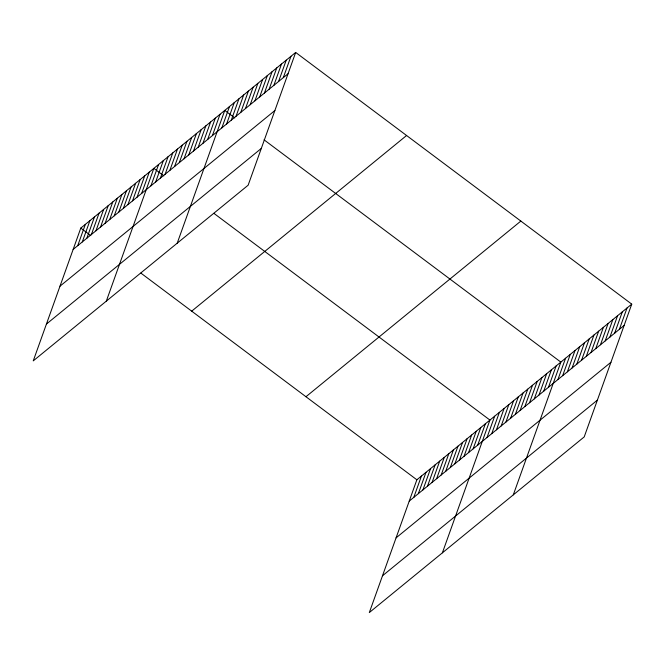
<?xml version="1.0" encoding="UTF-8"?>
<svg xmlns="http://www.w3.org/2000/svg" width="665" height="665" viewBox="0 0 665 665"><rect width="100%" height="100%" fill="white"/><g stroke="black" fill="none" stroke-linecap="round" stroke-linejoin="round"><path stroke-width="1" d="M295.676 52.444L80.789 228.095L33.25 360.862L248.136 185.211L295.676 52.444L631.75 304.138L584.211 436.905L369.324 612.556L416.864 479.789L631.75 304.138M77.722 245.676L85.353 224.363M82.294 241.944L89.925 220.63M86.857 238.211L94.488 216.898M91.421 234.479L99.052 213.166M95.993 230.738L103.624 209.433M100.556 227.006L108.187 205.701M105.12 223.274L112.751 201.969M109.692 219.541L117.323 198.237M114.255 215.809L121.886 194.504M118.819 212.077L126.45 190.772M123.391 208.345L131.022 187.04M127.954 204.612L135.585 183.299M132.518 200.88L140.149 179.567M137.09 197.148L144.721 175.834M141.653 193.415L149.284 172.102M106.309 301.145L153.848 168.37L163.864 175.868M150.947 185.818L158.578 164.504M155.677 181.952L163.307 160.647M160.406 178.087L168.037 156.782M165.128 174.23L172.759 152.917M169.858 170.365L177.489 149.051M174.587 166.499L182.218 145.186M179.309 162.634L186.94 141.321M184.039 158.769L191.67 137.456M188.769 154.903L196.399 133.59M193.498 151.038L201.129 129.733M198.22 147.173L205.851 125.868M202.95 143.316L210.581 122.003M207.68 139.451L215.31 118.137M212.409 135.585L220.04 114.272M177.222 243.174L224.762 110.407L234.778 117.905M221.861 127.855L229.492 106.541M226.59 123.989L234.221 102.676M231.32 120.124L238.951 98.811M236.042 116.259L243.673 94.954M240.772 112.402L248.402 91.088M245.501 108.536L253.132 87.223M250.223 104.671L257.854 83.358M254.953 100.806L262.584 79.492M259.683 96.94L267.313 75.627M264.412 93.075L272.043 71.762M269.134 89.21L276.765 67.897M273.864 85.344L281.495 64.04M278.593 81.479L286.224 60.174M283.323 77.622L290.954 56.309M413.796 497.37L421.427 476.057M418.36 493.638L425.991 472.325M422.932 489.906L430.563 468.592M427.495 486.173L435.126 464.86M432.059 482.441L439.69 461.128M436.631 478.7L444.262 457.395M441.194 474.968L448.825 453.663M445.758 471.236L453.389 449.931M450.33 467.503L457.961 446.198M454.893 463.771L462.524 442.466M459.457 460.039L467.088 438.734M464.029 456.306L471.66 435.001M468.592 452.574L476.223 431.261M473.156 448.842L480.787 427.529M477.728 445.109L485.359 423.796M442.383 552.839L489.922 420.064L213.922 213.365M487.021 437.512L494.652 416.207M491.751 433.647L499.382 412.342M496.472 429.789L504.103 408.476M501.202 425.924L508.833 404.611M505.932 422.059L513.563 400.746M510.654 418.194L518.284 396.88M515.383 414.328L523.014 393.015M520.113 410.463L527.744 389.15M524.843 406.598L532.474 385.284M529.564 402.732L537.195 381.427M534.294 398.867L541.925 377.562M539.024 395.01L546.655 373.697M543.754 391.145L551.385 369.831M548.475 387.279L556.106 365.966M513.297 494.868L560.836 362.101L264.047 139.825M557.935 379.549L565.566 358.236M562.665 375.683L570.287 354.37M567.386 371.818L575.017 350.513M572.116 367.953L579.747 346.648M576.846 364.096L584.477 342.783M581.567 360.231L589.198 338.917M586.297 356.365L593.928 335.052M591.027 352.5L598.658 331.187M595.757 348.635L603.388 327.321M600.478 344.769L608.109 323.456M605.208 340.904L612.839 319.591M609.938 337.039L617.569 315.734M614.668 333.182L622.299 311.868M619.389 329.316L627.02 308.003M73.158 249.408L288.045 73.757M59.991 286.183L274.878 110.531M46.417 324.079L261.312 148.428M191.695 311.154L406.581 135.502M305.958 396.731L520.845 221.079M409.233 501.102L624.119 325.451M396.057 537.877L610.952 362.234M382.491 575.774L597.378 400.122M80.789 228.095L90.797 235.593M140.864 273.082L416.864 479.789"/></g></svg>
